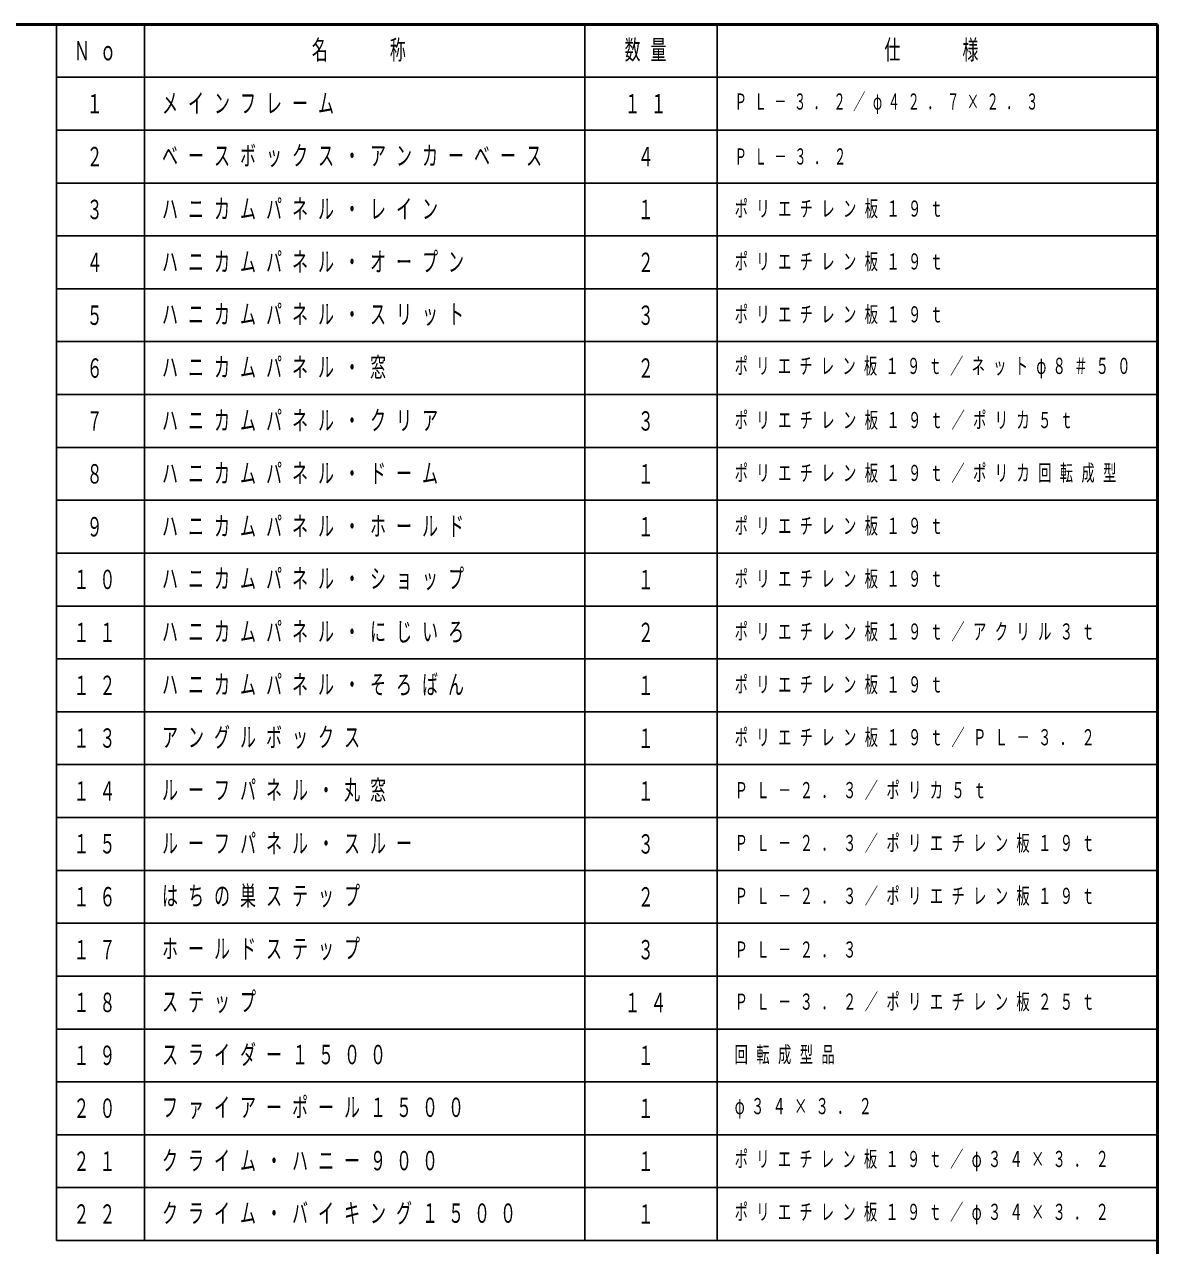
# Model space of a CAD drawing. Units: millimetres on the paper, scale 1:50. Extents: x -385 to 840, y 0 to 267.
# Drawn here: x -128.6 to 0, y 128.4 to 267 of the extents above; entities that cross this region are included whole.
import ezdxf
from ezdxf.enums import TextEntityAlignment as Align

# ---------------------------------------------------------------- set-up
doc = ezdxf.new("R2010")
doc.units = ezdxf.units.MM
doc.layers.add('CLASS1', color=7, linetype='Continuous', lineweight=25)
doc.layers.add('LY_3', color=7, linetype='Continuous', lineweight=13)
doc.styles.add('ＭＳ ゴシック', font='')
doc.styles.get('ＭＳ ゴシック').set_extended_font_data('MS Gothic')

msp = doc.modelspace()

# ---------------------------------------------------------------- linework, layer by layer
at = {"layer": 'CLASS1'}
for p, q in [((-125, 267), (-125, 129)), ((-115, 267), (-115, 129)), ((-65, 267), (-65, 129)), ((-50, 267), (-50, 129)), ((0, 261), (-125, 261)), ((0, 255), (-125, 255)), ((0, 249), (-125, 249)), ((0, 243), (-125, 243)), ((0, 237), (-125, 237)), ((0, 231), (-125, 231)), ((0, 225), (-125, 225)), ((0, 219), (-125, 219)), ((0, 213), (-125, 213)), ((0, 207), (-125, 207)), ((0, 201), (-125, 201)), ((0, 195), (-125, 195)), ((0, 189), (-125, 189)), ((0, 183), (-125, 183)), ((0, 177), (-125, 177)), ((0, 171), (-125, 171)), ((0, 165), (-125, 165)), ((0, 159), (-125, 159)), ((0, 153), (-125, 153)), ((0, 147), (-125, 147)), ((0, 141), (-125, 141)), ((0, 135), (-125, 135)), ((0, 129), (-125, 129))]:
    msp.add_line(p, q, dxfattribs=at)
at = {"layer": 'LY_3', "lineweight": 50}
for p, q in [((0, 267), (-385, 267)), ((0, 0), (0, 267))]:
    msp.add_line(p, q, dxfattribs=at)

# ---------------------------------------------------------------- texts
at = {"layer": 'CLASS1', "style": 'ＭＳ ゴシック', "width": 0.6}
for s, p in [('１', (-121.559, 258)), ('２', (-121.559, 252)), ('４', (-59, 252)), ('３', (-121.559, 246)), ('１', (-59, 246)), ('２', (-59, 240)), ('４', (-121.559, 240)), ('５', (-121.559, 234)), ('３', (-59, 234)), ('６', (-121.559, 228)), ('２', (-59, 228)), ('３', (-59, 222)), ('７', (-121.559, 222)), ('８', (-121.559, 216)), ('１', (-59, 216)), ('９', (-121.559, 210)), ('１', (-59, 210)), ('１', (-59, 204)), ('２', (-59, 198)), ('１', (-59, 192)), ('１', (-59, 186)), ('１', (-59, 180)), ('３', (-59, 174)), ('２', (-59, 168)), ('３', (-59, 162)), ('１', (-59, 150)), ('１', (-59, 144)), ('１', (-59, 138)), ('１', (-59, 132))]:
    msp.add_text(s, height=2.199, dxfattribs=at).set_placement(p, align=Align.MIDDLE_LEFT)
at = {"layer": 'CLASS1', "attachment_point": 4, "style": 'ＭＳ ゴシック'}
for s, insert, char_height in [('\\T1.64;\\W0.6;Ｎｏ', (-123, 264), 2.199), ('\\T1.64;\\W0.6;名\u3000\u3000称', (-96, 264), 2.199), ('\\T1.64;\\W0.6;数量', (-60.5, 264), 2.199), ('\\T1.64;\\W0.6;仕\u3000\u3000様', (-31, 264), 2.199), ('\\T1.64;\\W0.6;メインフレーム', (-113, 258), 2.199), ('\\T1.63;\\W0.55;ＰＬ－３．２／φ４２．７×２．３', (-48, 258), 1.833), ('\\T1.64;\\W0.6;１１', (-60.5, 258), 2.199), ('\\T1.64;\\W0.6;ベースボックス・アンカーベース', (-113, 252), 2.199), ('\\T1.64;\\W0.55;ＰＬ－３．２', (-48, 252), 1.833), ('\\T1.64;\\W0.6;ハニカムパネル・レイン', (-113, 246), 2.199), ('\\T1.64;\\W0.6;ポリエチレン板１９ｔ', (-48, 246), 1.833), ('\\T1.64;\\W0.6;ハニカムパネル・オープン', (-113, 240), 2.199), ('\\T1.64;\\W0.6;ポリエチレン板１９ｔ', (-48, 240), 1.833), ('\\T1.64;\\W0.6;ハニカムパネル・スリット', (-113, 234), 2.199), ('\\T1.64;\\W0.6;ポリエチレン板１９ｔ', (-48, 234), 1.833), ('\\T1.64;\\W0.6;ハニカムパネル・窓', (-113, 228), 2.199), ('\\T1.63;\\W0.6;ポリエチレン板１９ｔ／ネットφ８＃５０', (-48, 228), 1.833), ('\\T1.64;\\W0.6;ハニカムパネル・クリア', (-113, 222), 2.199), ('\\T1.64;\\W0.6;ポリエチレン板１９ｔ／ポリカ５ｔ', (-48, 222), 1.833), ('\\T1.64;\\W0.6;ハニカムパネル・ドーム', (-113, 216), 2.199), ('\\T1.64;\\W0.6;ポリエチレン板１９ｔ／ポリカ回転成型', (-48, 216), 1.833), ('\\T1.64;\\W0.6;ハニカムパネル・ホールド', (-113, 210), 2.199), ('\\T1.64;\\W0.6;ポリエチレン板１９ｔ', (-48, 210), 1.833), ('\\T1.64;\\W0.6;１０', (-123.059, 204), 2.199), ('\\T1.64;\\W0.6;ハニカムパネル・ショップ', (-113, 204), 2.199), ('\\T1.64;\\W0.6;ポリエチレン板１９ｔ', (-48, 204), 1.833), ('\\T1.64;\\W0.6;１１', (-123.059, 198), 2.199), ('\\T1.64;\\W0.6;ハニカムパネル・にじいろ', (-113, 198), 2.199), ('\\T1.64;\\W0.6;ポリエチレン板１９ｔ／アクリル３ｔ', (-48, 198), 1.833), ('\\T1.64;\\W0.6;１２', (-123.059, 192), 2.199), ('\\T1.64;\\W0.6;ハニカムパネル・そろばん', (-113, 192), 2.199), ('\\T1.64;\\W0.6;ポリエチレン板１９ｔ', (-48, 192), 1.833), ('\\T1.64;\\W0.6;１３', (-123.059, 186), 2.199), ('\\T1.64;\\W0.6;アングルボックス', (-113, 186), 2.199), ('\\T1.64;\\W0.6;ポリエチレン板１９ｔ／ＰＬ－３．２', (-48, 186), 1.833), ('\\T1.64;\\W0.6;ルーフパネル・丸窓', (-113, 180), 2.199), ('\\T1.64;\\W0.6;１４', (-123.059, 180), 2.199), ('\\T1.64;\\W0.6;ＰＬ－２．３／ポリカ５ｔ', (-48, 180), 1.833), ('\\T1.64;\\W0.6;１５', (-123.059, 174), 2.199), ('\\T1.64;\\W0.6;ルーフパネル・スルー', (-113, 174), 2.199), ('\\T1.64;\\W0.6;ＰＬ－２．３／ポリエチレン板１９ｔ', (-48, 174), 1.833), ('\\T1.64;\\W0.6;１６', (-123.059, 168), 2.199), ('\\T1.64;\\W0.6;はちの巣ステップ', (-113, 168), 2.199), ('\\T1.64;\\W0.6;ＰＬ－２．３／ポリエチレン板１９ｔ', (-48, 168), 1.833), ('\\T1.64;\\W0.6;１７', (-123.059, 162), 2.199), ('\\T1.64;\\W0.6;ホールドステップ', (-113, 162), 2.199), ('\\T1.64;\\W0.6;ＰＬ－２．３', (-48, 162), 1.833), ('\\T1.64;\\W0.6;１８', (-123.059, 156), 2.199), ('\\T1.64;\\W0.6;ステップ', (-113, 156), 2.199), ('\\T1.64;\\W0.6;１４', (-60.5, 156), 2.199), ('\\T1.64;\\W0.6;ＰＬ－３．２／ポリエチレン板２５ｔ', (-48, 156), 1.833), ('\\T1.64;\\W0.6;１９', (-123.059, 150), 2.199), ('\\T1.64;\\W0.6;スライダー１５００', (-113, 150), 2.199), ('\\T1.64;\\W0.6;回転成型品', (-48, 150), 1.833), ('\\T1.64;\\W0.6;ファイアーポール１５００', (-113, 144), 2.199), ('\\T1.64;\\W0.6;２０', (-123.059, 144), 2.199), ('\\T1.63;\\W0.6;φ３４×３．２', (-48, 144), 1.833), ('\\T1.64;\\W0.6;２１', (-123.059, 138), 2.199), ('\\T1.64;\\W0.6;クライム・ハニー９００', (-113, 138), 2.199), ('\\T1.63;\\W0.6;ポリエチレン板１９ｔ／φ３４×３．２', (-48, 138), 1.833), ('\\T1.64;\\W0.6;２２', (-123.059, 132), 2.199), ('\\T1.64;\\W0.6;クライム・バイキング１５００', (-113, 132), 2.199), ('\\T1.63;\\W0.6;ポリエチレン板１９ｔ／φ３４×３．２', (-48, 132), 1.833)]:
    msp.add_mtext(s, dxfattribs=dict(at, insert=insert, char_height=char_height))

doc.saveas('drawing.dxf')
